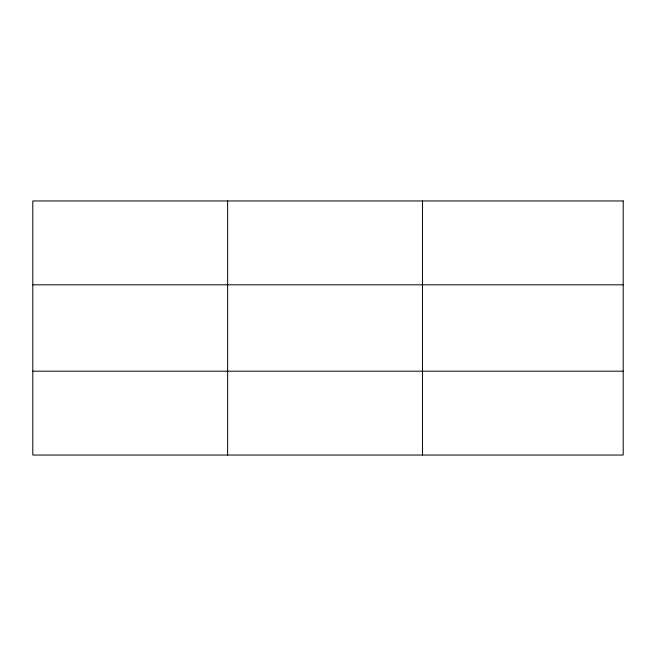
<?xml version="1.0" encoding="UTF-8"?>
<svg xmlns="http://www.w3.org/2000/svg" width="656" height="656" viewBox="0 0 656 656"><rect width="100%" height="100%" fill="white"/><g stroke="black" fill="none" stroke-linecap="round" stroke-linejoin="round"><path stroke-width="0.98" d="M227.632 455.043L227.632 200.957M422.464 455.043L422.464 200.957M32.8 284.802L623.2 284.802M32.8 371.198L623.2 371.198M623.2 200.957L623.2 455.043L32.8 455.043L32.8 200.957L623.2 200.957"/></g></svg>
